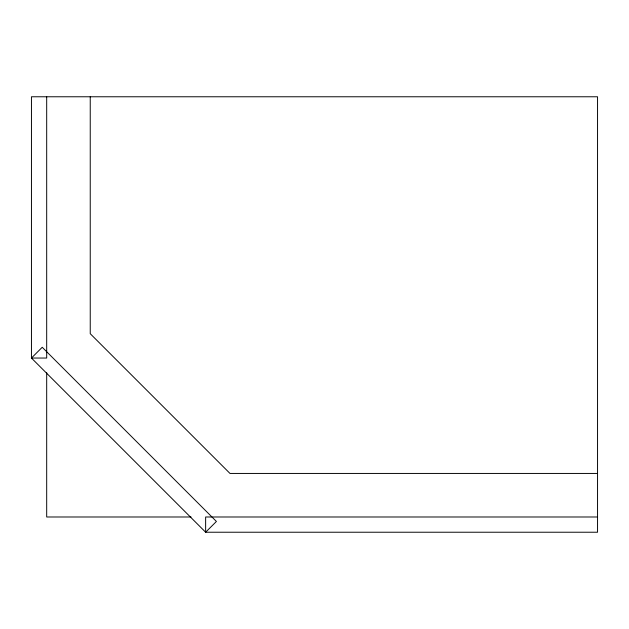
<?xml version="1.0" encoding="UTF-8"?>
<svg xmlns="http://www.w3.org/2000/svg" width="629" height="629" viewBox="0 0 629 629"><rect width="100%" height="100%" fill="white"/><g stroke="black" fill="none" stroke-linecap="round" stroke-linejoin="round"><path stroke-width="0.94" d="M597.55 473.44L229.986 473.44L90.238 333.692L90.238 96.772M191.035 516.991L46.688 516.991L46.688 372.659M597.55 516.991L205.636 516.991L205.636 532.228L597.55 532.228L597.55 96.772L31.45 96.772L31.45 358.043L205.636 532.228L216.415 521.457L42.229 347.271L31.45 358.043L46.688 358.043L46.688 96.772"/></g></svg>
